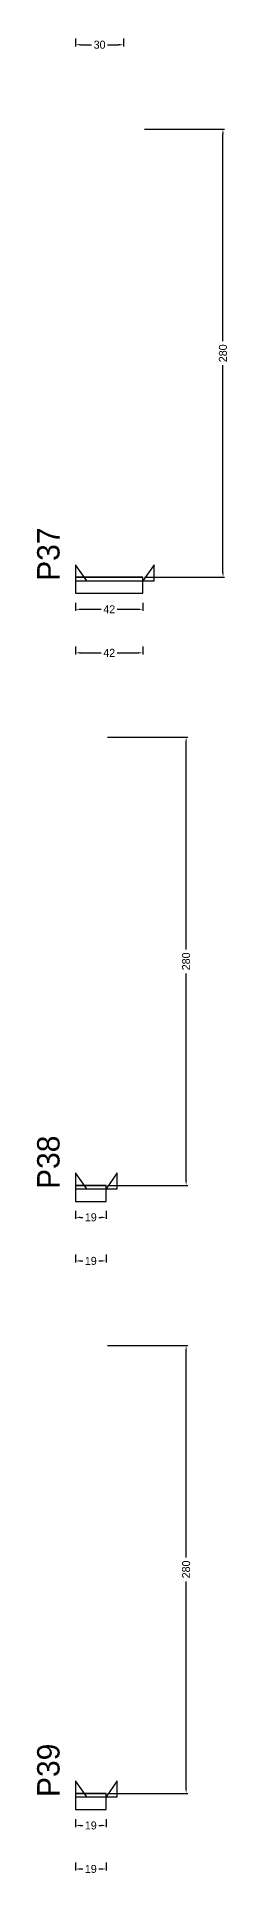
# Model space of a CAD drawing. Header units: centimetres. Extents: x -12000 to 4115, y -10266 to 2668.
# Drawn here: x 3976 to 4095, y -7268 to -6120 of the extents above; entities that cross this region are included whole.
import ezdxf

# ---------------------------------------------------------------- set-up
doc = ezdxf.new("R2010")
doc.units = ezdxf.units.CM
for name, color, linetype in [('NOMENCLATURA', 7, 'Continuous'), ('SARR_2.2x10', 60, 'Continuous'), ('SARR_2.2x7', 40, 'Continuous')]:
    doc.layers.add(name, color=color, linetype=linetype)
doc.dimstyles.new('PAINEL-NOVA', dxfattribs={"dimtxt": 5, "dimasz": 3, "dimexe": 1, "dimexo": 1, "dimgap": 1, "dimtad": 1, "dimcen": 2.5, "dimazin": 3, "dimtfac": 1, "dimtmove": 0, "dimatfit": 3})

# ---------------------------------------------------------------- blocks, each defined once
blk = doc.blocks.new('_CLOSEDFILLED')
at = {"color": 0, "linetype": 'BYBLOCK'}
blk.add_solid([(-1, 0.16), (0, 0), (-1, -0.16)], dxfattribs=at)
blk = doc.blocks.new('*D442')
for p, q in [((4000, -6121), (4000, -6126)), ((4003, -6125), (4010, -6125)), ((4020, -6125), (4027, -6125)), ((4030, -6121), (4030, -6126))]:
    blk.add_line(p, q)
at = {"layer": 'Defpoints'}
for p in [(4000, -6120), (4030, -6120), (4000, -6125)]:
    blk.add_point(p, dxfattribs=at)
at = {"layer": 'SARR_2.2x10', "xscale": 3, "yscale": 3, "rotation": 180}
blk.add_blockref('_CLOSEDFILLED', (4000, -6125), dxfattribs=at)
at = {"layer": 'SARR_2.2x10', "xscale": 3, "yscale": 3}
blk.add_blockref('_CLOSEDFILLED', (4030, -6125), dxfattribs=at)
at = {"layer": 'SARR_2.2x10', "insert": (4015, -6125), "char_height": 5, "attachment_point": 5}
blk.add_mtext('30', dxfattribs=at)
blk = doc.blocks.new('*D463')
for p, q in [((4000, -6473.8), (4000, -6478.8)), ((4042, -6473.8), (4042, -6478.8)), ((4003, -6477.8), (4016, -6477.8)), ((4026, -6477.8), (4039, -6477.8))]:
    blk.add_line(p, q)
at = {"layer": 'Defpoints'}
for p in [(4000, -6472.8), (4042, -6472.8), (4000, -6477.8)]:
    blk.add_point(p, dxfattribs=at)
at = {"layer": 'SARR_2.2x10', "xscale": 3, "yscale": 3, "rotation": 180}
blk.add_blockref('_CLOSEDFILLED', (4000, -6477.8), dxfattribs=at)
at = {"layer": 'SARR_2.2x10', "xscale": 3, "yscale": 3}
blk.add_blockref('_CLOSEDFILLED', (4042, -6477.8), dxfattribs=at)
at = {"layer": 'SARR_2.2x10', "insert": (4021, -6477.8), "char_height": 5, "attachment_point": 5}
blk.add_mtext('42', dxfattribs=at)
blk = doc.blocks.new('*D464')
for p, q in [((4043, -6177.8), (4093, -6177.8)), ((4092, -6310.3), (4092, -6180.8)), ((4092, -6454.8), (4092, -6325.3)), ((4043, -6457.8), (4093, -6457.8))]:
    blk.add_line(p, q)
at = {"layer": 'Defpoints'}
for p in [(4042, -6177.8), (4042, -6457.8), (4092, -6457.8)]:
    blk.add_point(p, dxfattribs=at)
at = {"layer": 'SARR_2.2x10', "xscale": 3, "yscale": 3}
for p, rotation in [((4092, -6177.8), 90), ((4092, -6457.8), 270)]:
    blk.add_blockref('_CLOSEDFILLED', p, dxfattribs=dict(at, rotation=rotation))
at = {"layer": 'SARR_2.2x10', "insert": (4092, -6317.8), "char_height": 5, "attachment_point": 5, "rotation": 90}
blk.add_mtext('280', dxfattribs=at)
blk = doc.blocks.new('*D465')
for p, q in [((4043, -6177.8), (4093, -6177.8)), ((4092, -6310.3), (4092, -6180.8)), ((4092, -6454.8), (4092, -6325.3)), ((4043, -6457.8), (4093, -6457.8))]:
    blk.add_line(p, q)
at = {"layer": 'Defpoints'}
for p in [(4042, -6177.8), (4042, -6457.8), (4092, -6457.8)]:
    blk.add_point(p, dxfattribs=at)
at = {"layer": 'SARR_2.2x10', "xscale": 3, "yscale": 3}
for p, rotation in [((4092, -6177.8), 90), ((4092, -6457.8), 270)]:
    blk.add_blockref('_CLOSEDFILLED', p, dxfattribs=dict(at, rotation=rotation))
at = {"layer": 'SARR_2.2x10', "insert": (4092, -6317.8), "char_height": 5, "attachment_point": 5, "rotation": 90}
blk.add_mtext('280', dxfattribs=at)
blk = doc.blocks.new('*D466')
for p, q in [((4043, -6177.8), (4093, -6177.8)), ((4092, -6310.3), (4092, -6180.8)), ((4092, -6454.8), (4092, -6325.3)), ((4043, -6457.8), (4093, -6457.8))]:
    blk.add_line(p, q)
at = {"layer": 'Defpoints'}
for p in [(4042, -6177.8), (4042, -6457.8), (4092, -6457.8)]:
    blk.add_point(p, dxfattribs=at)
at = {"layer": 'SARR_2.2x10', "xscale": 3, "yscale": 3}
for p, rotation in [((4092, -6177.8), 90), ((4092, -6457.8), 270)]:
    blk.add_blockref('_CLOSEDFILLED', p, dxfattribs=dict(at, rotation=rotation))
at = {"layer": 'SARR_2.2x10', "insert": (4092, -6317.8), "char_height": 5, "attachment_point": 5, "rotation": 90}
blk.add_mtext('280', dxfattribs=at)
blk = doc.blocks.new('*D467')
for p, q in [((4043, -6177.8), (4093, -6177.8)), ((4092, -6310.3), (4092, -6180.8)), ((4092, -6454.8), (4092, -6325.3)), ((4043, -6457.8), (4093, -6457.8))]:
    blk.add_line(p, q)
at = {"layer": 'Defpoints'}
for p in [(4042, -6177.8), (4042, -6457.8), (4092, -6457.8)]:
    blk.add_point(p, dxfattribs=at)
at = {"layer": 'SARR_2.2x10', "xscale": 3, "yscale": 3}
for p, rotation in [((4092, -6177.8), 90), ((4092, -6457.8), 270)]:
    blk.add_blockref('_CLOSEDFILLED', p, dxfattribs=dict(at, rotation=rotation))
at = {"layer": 'SARR_2.2x10', "insert": (4092, -6317.8), "char_height": 5, "attachment_point": 5, "rotation": 90}
blk.add_mtext('280', dxfattribs=at)
blk = doc.blocks.new('*D468')
for p, q in [((4000, -6501), (4000, -6506)), ((4003, -6505), (4016, -6505)), ((4026, -6505), (4039, -6505)), ((4042, -6501), (4042, -6506))]:
    blk.add_line(p, q)
at = {"layer": 'Defpoints'}
for p in [(4000, -6500), (4000, -6505), (4042, -6500)]:
    blk.add_point(p, dxfattribs=at)
at = {"layer": 'SARR_2.2x10', "xscale": 3, "yscale": 3, "rotation": 180}
blk.add_blockref('_CLOSEDFILLED', (4000, -6505), dxfattribs=at)
at = {"layer": 'SARR_2.2x10', "xscale": 3, "yscale": 3}
blk.add_blockref('_CLOSEDFILLED', (4042, -6505), dxfattribs=at)
at = {"layer": 'SARR_2.2x10', "insert": (4021, -6505), "char_height": 5, "attachment_point": 5}
blk.add_mtext('42', dxfattribs=at)
blk = doc.blocks.new('GRA-E')
at = {"layer": 'SARR_2.2x7'}
blk.add_lwpolyline([(0, 0), (7, 0), (0, 10)], close=True, dxfattribs=at)
blk = doc.blocks.new('GRA-D')
at = {"layer": 'SARR_2.2x7'}
blk.add_lwpolyline([(0, 0), (7, 0), (7, 10)], close=True, dxfattribs=at)
blk = doc.blocks.new('*D489')
for p, q in [((4000, -6853.8), (4000, -6858.8)), ((4019, -6853.8), (4019, -6858.8)), ((4003, -6857.8), (4004.5, -6857.8)), ((4014.5, -6857.8), (4016, -6857.8))]:
    blk.add_line(p, q)
at = {"layer": 'Defpoints'}
for p in [(4000, -6852.8), (4019, -6852.8), (4000, -6857.8)]:
    blk.add_point(p, dxfattribs=at)
at = {"layer": 'SARR_2.2x10', "xscale": 3, "yscale": 3, "rotation": 180}
blk.add_blockref('_CLOSEDFILLED', (4000, -6857.8), dxfattribs=at)
at = {"layer": 'SARR_2.2x10', "xscale": 3, "yscale": 3}
blk.add_blockref('_CLOSEDFILLED', (4019, -6857.8), dxfattribs=at)
at = {"layer": 'SARR_2.2x10', "insert": (4009.5, -6857.8), "char_height": 5, "attachment_point": 5}
blk.add_mtext('19', dxfattribs=at)
blk = doc.blocks.new('*D490')
for p, q in [((4020, -6557.8), (4070, -6557.8)), ((4069, -6690.3), (4069, -6560.8)), ((4069, -6834.8), (4069, -6705.3)), ((4020, -6837.8), (4070, -6837.8))]:
    blk.add_line(p, q)
at = {"layer": 'Defpoints'}
for p in [(4019, -6557.8), (4019, -6837.8), (4069, -6837.8)]:
    blk.add_point(p, dxfattribs=at)
at = {"layer": 'SARR_2.2x10', "xscale": 3, "yscale": 3}
for p, rotation in [((4069, -6557.8), 90), ((4069, -6837.8), 270)]:
    blk.add_blockref('_CLOSEDFILLED', p, dxfattribs=dict(at, rotation=rotation))
at = {"layer": 'SARR_2.2x10', "insert": (4069, -6697.8), "char_height": 5, "attachment_point": 5, "rotation": 90}
blk.add_mtext('280', dxfattribs=at)
blk = doc.blocks.new('*D491')
for p, q in [((4020, -6557.8), (4070, -6557.8)), ((4069, -6690.3), (4069, -6560.8)), ((4069, -6834.8), (4069, -6705.3)), ((4020, -6837.8), (4070, -6837.8))]:
    blk.add_line(p, q)
at = {"layer": 'Defpoints'}
for p in [(4019, -6557.8), (4019, -6837.8), (4069, -6837.8)]:
    blk.add_point(p, dxfattribs=at)
at = {"layer": 'SARR_2.2x10', "xscale": 3, "yscale": 3}
for p, rotation in [((4069, -6557.8), 90), ((4069, -6837.8), 270)]:
    blk.add_blockref('_CLOSEDFILLED', p, dxfattribs=dict(at, rotation=rotation))
at = {"layer": 'SARR_2.2x10', "insert": (4069, -6697.8), "char_height": 5, "attachment_point": 5, "rotation": 90}
blk.add_mtext('280', dxfattribs=at)
blk = doc.blocks.new('*D492')
for p, q in [((4020, -6557.8), (4070, -6557.8)), ((4069, -6690.3), (4069, -6560.8)), ((4069, -6834.8), (4069, -6705.3)), ((4020, -6837.8), (4070, -6837.8))]:
    blk.add_line(p, q)
at = {"layer": 'Defpoints'}
for p in [(4019, -6557.8), (4019, -6837.8), (4069, -6837.8)]:
    blk.add_point(p, dxfattribs=at)
at = {"layer": 'SARR_2.2x10', "xscale": 3, "yscale": 3}
for p, rotation in [((4069, -6557.8), 90), ((4069, -6837.8), 270)]:
    blk.add_blockref('_CLOSEDFILLED', p, dxfattribs=dict(at, rotation=rotation))
at = {"layer": 'SARR_2.2x10', "insert": (4069, -6697.8), "char_height": 5, "attachment_point": 5, "rotation": 90}
blk.add_mtext('280', dxfattribs=at)
blk = doc.blocks.new('*D493')
for p, q in [((4020, -6557.8), (4070, -6557.8)), ((4069, -6690.3), (4069, -6560.8)), ((4069, -6834.8), (4069, -6705.3)), ((4020, -6837.8), (4070, -6837.8))]:
    blk.add_line(p, q)
at = {"layer": 'Defpoints'}
for p in [(4019, -6557.8), (4019, -6837.8), (4069, -6837.8)]:
    blk.add_point(p, dxfattribs=at)
at = {"layer": 'SARR_2.2x10', "xscale": 3, "yscale": 3}
for p, rotation in [((4069, -6557.8), 90), ((4069, -6837.8), 270)]:
    blk.add_blockref('_CLOSEDFILLED', p, dxfattribs=dict(at, rotation=rotation))
at = {"layer": 'SARR_2.2x10', "insert": (4069, -6697.8), "char_height": 5, "attachment_point": 5, "rotation": 90}
blk.add_mtext('280', dxfattribs=at)
blk = doc.blocks.new('*D494')
for p, q in [((4000, -6881), (4000, -6886)), ((4003, -6885), (4004.5, -6885)), ((4014.5, -6885), (4016, -6885)), ((4019, -6881), (4019, -6886))]:
    blk.add_line(p, q)
at = {"layer": 'Defpoints'}
for p in [(4000, -6880), (4000, -6885), (4019, -6880)]:
    blk.add_point(p, dxfattribs=at)
at = {"layer": 'SARR_2.2x10', "xscale": 3, "yscale": 3, "rotation": 180}
blk.add_blockref('_CLOSEDFILLED', (4000, -6885), dxfattribs=at)
at = {"layer": 'SARR_2.2x10', "xscale": 3, "yscale": 3}
blk.add_blockref('_CLOSEDFILLED', (4019, -6885), dxfattribs=at)
at = {"layer": 'SARR_2.2x10', "insert": (4009.5, -6885), "char_height": 5, "attachment_point": 5}
blk.add_mtext('19', dxfattribs=at)
blk = doc.blocks.new('*D515')
for p, q in [((4000, -7233.8), (4000, -7238.8)), ((4019, -7233.8), (4019, -7238.8)), ((4003, -7237.8), (4004.5, -7237.8)), ((4014.5, -7237.8), (4016, -7237.8))]:
    blk.add_line(p, q)
at = {"layer": 'Defpoints'}
for p in [(4000, -7232.8), (4019, -7232.8), (4000, -7237.8)]:
    blk.add_point(p, dxfattribs=at)
at = {"layer": 'SARR_2.2x10', "xscale": 3, "yscale": 3, "rotation": 180}
blk.add_blockref('_CLOSEDFILLED', (4000, -7237.8), dxfattribs=at)
at = {"layer": 'SARR_2.2x10', "xscale": 3, "yscale": 3}
blk.add_blockref('_CLOSEDFILLED', (4019, -7237.8), dxfattribs=at)
at = {"layer": 'SARR_2.2x10', "insert": (4009.5, -7237.8), "char_height": 5, "attachment_point": 5}
blk.add_mtext('19', dxfattribs=at)
blk = doc.blocks.new('*D516')
for p, q in [((4020, -6937.8), (4070, -6937.8)), ((4069, -7070.3), (4069, -6940.8)), ((4069, -7214.8), (4069, -7085.3)), ((4020, -7217.8), (4070, -7217.8))]:
    blk.add_line(p, q)
at = {"layer": 'Defpoints'}
for p in [(4019, -6937.8), (4019, -7217.8), (4069, -7217.8)]:
    blk.add_point(p, dxfattribs=at)
at = {"layer": 'SARR_2.2x10', "xscale": 3, "yscale": 3}
for p, rotation in [((4069, -6937.8), 90), ((4069, -7217.8), 270)]:
    blk.add_blockref('_CLOSEDFILLED', p, dxfattribs=dict(at, rotation=rotation))
at = {"layer": 'SARR_2.2x10', "insert": (4069, -7077.8), "char_height": 5, "attachment_point": 5, "rotation": 90}
blk.add_mtext('280', dxfattribs=at)
blk = doc.blocks.new('*D517')
for p, q in [((4020, -6937.8), (4070, -6937.8)), ((4069, -7070.3), (4069, -6940.8)), ((4069, -7214.8), (4069, -7085.3)), ((4020, -7217.8), (4070, -7217.8))]:
    blk.add_line(p, q)
at = {"layer": 'Defpoints'}
for p in [(4019, -6937.8), (4019, -7217.8), (4069, -7217.8)]:
    blk.add_point(p, dxfattribs=at)
at = {"layer": 'SARR_2.2x10', "xscale": 3, "yscale": 3}
for p, rotation in [((4069, -6937.8), 90), ((4069, -7217.8), 270)]:
    blk.add_blockref('_CLOSEDFILLED', p, dxfattribs=dict(at, rotation=rotation))
at = {"layer": 'SARR_2.2x10', "insert": (4069, -7077.8), "char_height": 5, "attachment_point": 5, "rotation": 90}
blk.add_mtext('280', dxfattribs=at)
blk = doc.blocks.new('*D518')
for p, q in [((4020, -6937.8), (4070, -6937.8)), ((4069, -7070.3), (4069, -6940.8)), ((4069, -7214.8), (4069, -7085.3)), ((4020, -7217.8), (4070, -7217.8))]:
    blk.add_line(p, q)
at = {"layer": 'Defpoints'}
for p in [(4019, -6937.8), (4019, -7217.8), (4069, -7217.8)]:
    blk.add_point(p, dxfattribs=at)
at = {"layer": 'SARR_2.2x10', "xscale": 3, "yscale": 3}
for p, rotation in [((4069, -6937.8), 90), ((4069, -7217.8), 270)]:
    blk.add_blockref('_CLOSEDFILLED', p, dxfattribs=dict(at, rotation=rotation))
at = {"layer": 'SARR_2.2x10', "insert": (4069, -7077.8), "char_height": 5, "attachment_point": 5, "rotation": 90}
blk.add_mtext('280', dxfattribs=at)
blk = doc.blocks.new('*D519')
for p, q in [((4020, -6937.8), (4070, -6937.8)), ((4069, -7070.3), (4069, -6940.8)), ((4069, -7214.8), (4069, -7085.3)), ((4020, -7217.8), (4070, -7217.8))]:
    blk.add_line(p, q)
at = {"layer": 'Defpoints'}
for p in [(4019, -6937.8), (4019, -7217.8), (4069, -7217.8)]:
    blk.add_point(p, dxfattribs=at)
at = {"layer": 'SARR_2.2x10', "xscale": 3, "yscale": 3}
for p, rotation in [((4069, -6937.8), 90), ((4069, -7217.8), 270)]:
    blk.add_blockref('_CLOSEDFILLED', p, dxfattribs=dict(at, rotation=rotation))
at = {"layer": 'SARR_2.2x10', "insert": (4069, -7077.8), "char_height": 5, "attachment_point": 5, "rotation": 90}
blk.add_mtext('280', dxfattribs=at)
blk = doc.blocks.new('*D520')
for p, q in [((4000, -7261), (4000, -7266)), ((4003, -7265), (4004.5, -7265)), ((4014.5, -7265), (4016, -7265)), ((4019, -7261), (4019, -7266))]:
    blk.add_line(p, q)
at = {"layer": 'Defpoints'}
for p in [(4000, -7260), (4000, -7265), (4019, -7260)]:
    blk.add_point(p, dxfattribs=at)
at = {"layer": 'SARR_2.2x10', "xscale": 3, "yscale": 3, "rotation": 180}
blk.add_blockref('_CLOSEDFILLED', (4000, -7265), dxfattribs=at)
at = {"layer": 'SARR_2.2x10', "xscale": 3, "yscale": 3}
blk.add_blockref('_CLOSEDFILLED', (4019, -7265), dxfattribs=at)
at = {"layer": 'SARR_2.2x10', "insert": (4009.5, -7265), "char_height": 5, "attachment_point": 5}
blk.add_mtext('19', dxfattribs=at)

msp = doc.modelspace()

# ---------------------------------------------------------------- linework, layer by layer
at = {"layer": 'SARR_2.2x10'}
for p, q in [((4042, -6457.8), (4000, -6457.8)), ((4000, -6457.8), (4000, -6467.8)), ((4042, -6467.8), (4042, -6457.8)), ((4000, -6467.8), (4042, -6467.8)), ((4019, -6837.8), (4000, -6837.8)), ((4000, -6837.8), (4000, -6847.8)), ((4019, -6847.8), (4019, -6837.8)), ((4000, -6847.8), (4019, -6847.8)), ((4019, -7217.8), (4000, -7217.8)), ((4000, -7217.8), (4000, -7227.8)), ((4019, -7227.8), (4019, -7217.8)), ((4000, -7227.8), (4019, -7227.8))]:
    msp.add_line(p, q, dxfattribs=at)
at = {"layer": 'SARR_2.2x7'}
for p, q in [((4042, -6457.8), (4000, -6457.8)), ((4000, -6457.8), (4000, -6460)), ((4000, -6457.8), (4007, -6457.8)), ((4000, -6457.8), (4007, -6457.8)), ((4000, -6457.8), (4007, -6457.8)), ((4000, -6457.8), (4007, -6457.8)), ((4000, -6460), (4042, -6460)), ((4007, -6457.8), (4042, -6457.8)), ((4007, -6457.8), (4042, -6457.8)), ((4007, -6457.8), (4042, -6457.8)), ((4007, -6457.8), (4042, -6457.8)), ((4042, -6460), (4042, -6457.8)), ((4019, -6837.8), (4000, -6837.8)), ((4000, -6837.8), (4000, -6840)), ((4000, -6837.8), (4007, -6837.8)), ((4000, -6837.8), (4007, -6837.8)), ((4000, -6837.8), (4007, -6837.8)), ((4000, -6837.8), (4007, -6837.8)), ((4000, -6840), (4019, -6840)), ((4007, -6837.8), (4019, -6837.8)), ((4007, -6837.8), (4019, -6837.8)), ((4007, -6837.8), (4019, -6837.8)), ((4007, -6837.8), (4019, -6837.8)), ((4019, -6840), (4019, -6837.8)), ((4019, -7217.8), (4000, -7217.8)), ((4000, -7217.8), (4000, -7220)), ((4000, -7217.8), (4007, -7217.8)), ((4000, -7217.8), (4007, -7217.8)), ((4000, -7217.8), (4007, -7217.8)), ((4000, -7217.8), (4007, -7217.8)), ((4000, -7220), (4019, -7220)), ((4007, -7217.8), (4019, -7217.8)), ((4007, -7217.8), (4019, -7217.8)), ((4007, -7217.8), (4019, -7217.8)), ((4007, -7217.8), (4019, -7217.8)), ((4019, -7220), (4019, -7217.8))]:
    msp.add_line(p, q, dxfattribs=at)

# ---------------------------------------------------------------- block references
for name, p in [('GRA-E', (4000, -6460)), ('GRA-D', (4042, -6460)), ('GRA-E', (4000, -6840)), ('GRA-D', (4019, -6840)), ('GRA-E', (4000, -7220)), ('GRA-D', (4019, -7220))]:
    msp.add_blockref(name, p, dxfattribs=at)

# ---------------------------------------------------------------- texts
at = {"layer": 'NOMENCLATURA'}
for s, p in [('P37', (3990, -6460)), ('P38', (3990, -6840)), ('P39', (3990, -7220))]:
    msp.add_text(s, height=14, rotation=90, dxfattribs=at).set_placement(p)

# ---------------------------------------------------------------- dimensions: what is measured, and where the dimension line sits
at = {"layer": 'SARR_2.2x10'}
for base, p1, p2, picture, middle in [((4000, -6125), (4000, -6120), (4030, -6120), '*D442', (4015, -6125)), ((4000, -6477.8), (4000, -6472.8), (4042, -6472.8), '*D463', (4021, -6477.8)), ((4000, -6505), (4000, -6500), (4042, -6500), '*D468', (4021, -6505)), ((4000, -6857.8), (4000, -6852.8), (4019, -6852.8), '*D489', (4009.5, -6857.8)), ((4000, -6885), (4000, -6880), (4019, -6880), '*D494', (4009.5, -6885)), ((4000, -7237.8), (4000, -7232.8), (4019, -7232.8), '*D515', (4009.5, -7237.8)), ((4000, -7265), (4000, -7260), (4019, -7260), '*D520', (4009.5, -7265))]:
    dim = msp.add_linear_dim(base=base, p1=p1, p2=p2, dimstyle='PAINEL-NOVA', dxfattribs=at)
    dim.commit()
    dim.dimension.update_dxf_attribs({"geometry": picture, "text_midpoint": middle})
for base, p1, p2, picture, middle in [((4092, -6457.8), (4042, -6457.8), (4042, -6177.8), '*D464', (4092, -6317.8)), ((4092, -6457.8), (4042, -6457.8), (4042, -6177.8), '*D465', (4092, -6317.8)), ((4092, -6457.8), (4042, -6457.8), (4042, -6177.8), '*D466', (4092, -6317.8)), ((4092, -6457.8), (4042, -6457.8), (4042, -6177.8), '*D467', (4092, -6317.8)), ((4069, -6837.8), (4019, -6837.8), (4019, -6557.8), '*D490', (4069, -6697.8)), ((4069, -6837.8), (4019, -6837.8), (4019, -6557.8), '*D491', (4069, -6697.8)), ((4069, -6837.8), (4019, -6837.8), (4019, -6557.8), '*D492', (4069, -6697.8)), ((4069, -6837.8), (4019, -6837.8), (4019, -6557.8), '*D493', (4069, -6697.8)), ((4069, -7217.8), (4019, -7217.8), (4019, -6937.8), '*D516', (4069, -7077.8)), ((4069, -7217.8), (4019, -7217.8), (4019, -6937.8), '*D517', (4069, -7077.8)), ((4069, -7217.8), (4019, -7217.8), (4019, -6937.8), '*D518', (4069, -7077.8)), ((4069, -7217.8), (4019, -7217.8), (4019, -6937.8), '*D519', (4069, -7077.8))]:
    dim = msp.add_linear_dim(base=base, p1=p1, p2=p2, angle=90, dimstyle='PAINEL-NOVA', dxfattribs=at)
    dim.commit()
    dim.dimension.update_dxf_attribs({"geometry": picture, "text_midpoint": middle})

doc.saveas('drawing.dxf')
